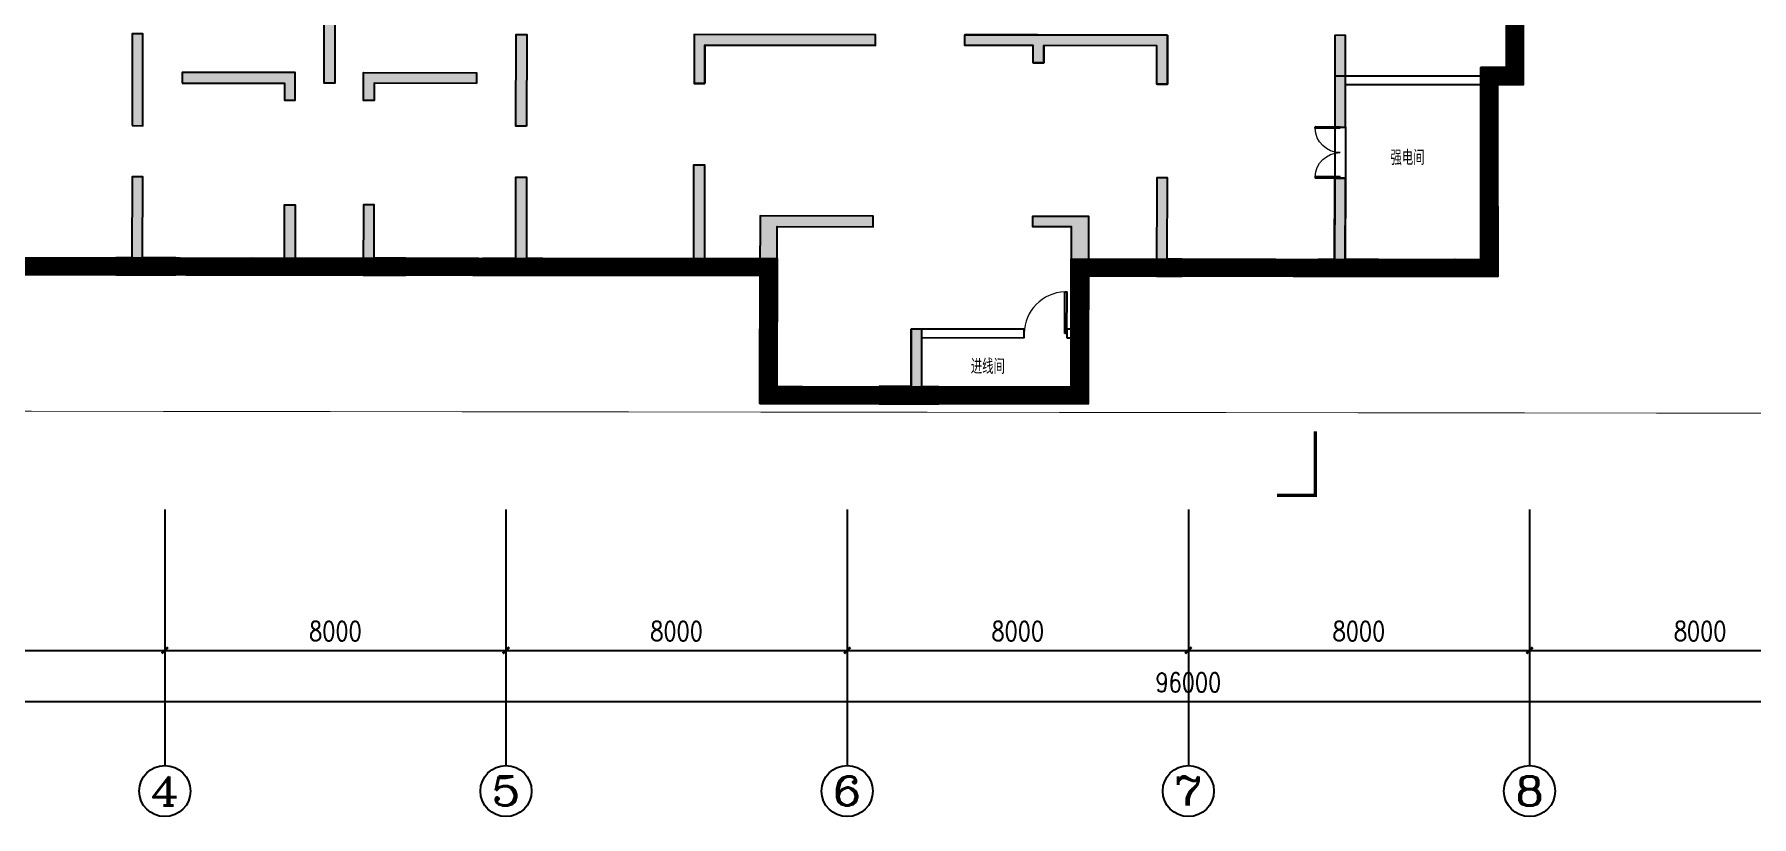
# Model space of a CAD drawing. Extents: x -1348811 to 123514, y -640545 to 749356.
# Drawn here: x -573127 to -532860, y -257781 to -239435 of the extents above; entities that cross this region are included whole.
import ezdxf
from ezdxf.enums import TextEntityAlignment as Align

# ---------------------------------------------------------------- set-up
doc = ezdxf.new("R2010")
doc.units = 0
doc.header["$LTSCALE"] = 10
doc.header["$MEASUREMENT"] = 0
doc.linetypes.add('DASHDOT', pattern=[25.4, 12.7, -6.35, 0, -6.35])
doc.layers.get('0').update_dxf_attribs({"linetype": 'CONTINUOUS'})
doc.layers.get('Defpoints').update_dxf_attribs({"linetype": 'CONTINUOUS'})
for name, color, linetype in [('AXIS', 3, 'CONTINUOUS'), ('AXIS_TEXT', 7, 'CONTINUOUS'), ('DIM_SYMB', 3, 'CONTINUOUS'), ('dxsqt', 1, 'CONTINUOUS'), ('PUB_HATCH', 9, 'CONTINUOUS'), ('Q-200填充', 9, 'CONTINUOUS'), ('TEXT', 7, 'CONTINUOUS'), ('wall', 8, 'CONTINUOUS'), ('WINDOW', 4, 'CONTINUOUS'), ('控制线', 5, 'CONTINUOUS')]:
    doc.layers.add(name, color=color, linetype=linetype)
doc.styles.add('_TCH_AXIS', font='COMPLEX', dxfattribs={"bigfont": 'GBCBIG'})
doc.styles.add('COMPLEX', font='COMPLEX')
doc.styles.add('DIM_FONT', font='SIMPLEX', dxfattribs={"width": 0.8, "bigfont": 'HZTXT'})
doc.styles.add('TEXT', font='tjromans.shx', dxfattribs={"width": 0.8, "height": 400, "bigfont": 'tjhztxt.shx'})
doc.dimstyles.new('DIMN150', dxfattribs={"dimscale": 1.5, "dimtxt": 300, "dimasz": 100, "dimexe": 250, "dimexo": 300, "dimgap": 150, "dimtad": 1, "dimdec": 0, "dimzin": 0, "dimdsep": 46, "dimtxsty": 'DIM_FONT', "dimblk": 'ARCHTICK', "dimcen": 0.09, "dimclrt": 7, "dimazin": 2, "dimtfac": 1, "dimtdec": 0, "dimtix": 1, "dimtmove": 2, "dimatfit": 3, "dimfxl": 0, "dimtolj": 1, "dimtzin": 0, "dimarcsym": 0})

# ---------------------------------------------------------------- blocks, each defined once
blk = doc.blocks.new('_AXISO')
blk.add_circle((0, 0), 0.5)
at = {"layer": 'AXIS_TEXT', "style": 'COMPLEX', "width": 1.041667}
blk.add_attdef('A', text='', height=0.56, dxfattribs=at).set_placement((-0.25, -0.28), (0.25, -0.28), align=Align.FIT)
blk = doc.blocks.new('_ArchTick')
at = {"color": 0, "linetype": 'ByBlock', "const_width": 0.4}
blk.add_lwpolyline([(-0.5, -0.5), (0.5, 0.5)], dxfattribs=at)
blk = doc.blocks.new('*D1903')
at = {"layer": 'AXIS', "color": 0, "lineweight": -2}
for p, q in [((-594068, -250581), (-594068, -255456)), ((-498068, -250581), (-498068, -255456)), ((-594068, -255081), (-498068, -255081))]:
    blk.add_line(p, q, dxfattribs=at)
at = {"layer": 'Defpoints', "color": 0}
for p in [(-594068, -250131), (-498068, -250131), (-498068, -255081)]:
    blk.add_point(p, dxfattribs=at)
at = {"layer": 'AXIS', "color": 0, "lineweight": -2, "xscale": 150, "yscale": 150, "zscale": 150, "rotation": 180}
blk.add_blockref('_ArchTick', (-594068, -255081), dxfattribs=at)
at = {"layer": 'AXIS', "color": 0, "lineweight": -2, "xscale": 150, "yscale": 150, "zscale": 150}
blk.add_blockref('_ArchTick', (-498068, -255081), dxfattribs=at)
at = {"layer": 'AXIS', "color": 7, "insert": (-546068, -254631), "char_height": 450, "attachment_point": 5, "style": 'DIM_FONT'}
blk.add_mtext('\\A1;96000', dxfattribs=at)
blk = doc.blocks.new('*D1906')
at = {"layer": 'AXIS', "color": 0, "lineweight": -2}
for p, q in [((-578068, -250581), (-578068, -254256)), ((-570068, -250581), (-570068, -254256)), ((-578068, -253881), (-570068, -253881))]:
    blk.add_line(p, q, dxfattribs=at)
at = {"layer": 'Defpoints', "color": 0}
for p in [(-578068, -250131), (-570068, -250131), (-570068, -253881)]:
    blk.add_point(p, dxfattribs=at)
at = {"layer": 'AXIS', "color": 0, "lineweight": -2, "xscale": 150, "yscale": 150, "zscale": 150, "rotation": 180}
blk.add_blockref('_ArchTick', (-578068, -253881), dxfattribs=at)
at = {"layer": 'AXIS', "color": 0, "lineweight": -2, "xscale": 150, "yscale": 150, "zscale": 150}
blk.add_blockref('_ArchTick', (-570068, -253881), dxfattribs=at)
at = {"layer": 'AXIS', "color": 7, "insert": (-574068, -253431), "char_height": 450, "attachment_point": 5, "style": 'DIM_FONT'}
blk.add_mtext('\\A1;8000', dxfattribs=at)
blk = doc.blocks.new('*D1907')
at = {"layer": 'AXIS', "color": 0, "lineweight": -2}
for p, q in [((-570068, -250581), (-570068, -254256)), ((-562068, -250581), (-562068, -254256)), ((-570068, -253881), (-562068, -253881))]:
    blk.add_line(p, q, dxfattribs=at)
at = {"layer": 'Defpoints', "color": 0}
for p in [(-570068, -250131), (-562068, -250131), (-562068, -253881)]:
    blk.add_point(p, dxfattribs=at)
at = {"layer": 'AXIS', "color": 0, "lineweight": -2, "xscale": 150, "yscale": 150, "zscale": 150, "rotation": 180}
blk.add_blockref('_ArchTick', (-570068, -253881), dxfattribs=at)
at = {"layer": 'AXIS', "color": 0, "lineweight": -2, "xscale": 150, "yscale": 150, "zscale": 150}
blk.add_blockref('_ArchTick', (-562068, -253881), dxfattribs=at)
at = {"layer": 'AXIS', "color": 7, "insert": (-566068, -253431), "char_height": 450, "attachment_point": 5, "style": 'DIM_FONT'}
blk.add_mtext('\\A1;8000', dxfattribs=at)
blk = doc.blocks.new('*D1908')
at = {"layer": 'AXIS', "color": 0, "lineweight": -2}
for p, q in [((-562068, -250581), (-562068, -254256)), ((-554068, -250581), (-554068, -254256)), ((-562068, -253881), (-554068, -253881))]:
    blk.add_line(p, q, dxfattribs=at)
at = {"layer": 'Defpoints', "color": 0}
for p in [(-562068, -250131), (-554068, -250131), (-554068, -253881)]:
    blk.add_point(p, dxfattribs=at)
at = {"layer": 'AXIS', "color": 0, "lineweight": -2, "xscale": 150, "yscale": 150, "zscale": 150, "rotation": 180}
blk.add_blockref('_ArchTick', (-562068, -253881), dxfattribs=at)
at = {"layer": 'AXIS', "color": 0, "lineweight": -2, "xscale": 150, "yscale": 150, "zscale": 150}
blk.add_blockref('_ArchTick', (-554068, -253881), dxfattribs=at)
at = {"layer": 'AXIS', "color": 7, "insert": (-558068, -253431), "char_height": 450, "attachment_point": 5, "style": 'DIM_FONT'}
blk.add_mtext('\\A1;8000', dxfattribs=at)
blk = doc.blocks.new('*D1909')
at = {"layer": 'AXIS', "color": 0, "lineweight": -2}
for p, q in [((-554068, -250581), (-554068, -254256)), ((-546068, -250581), (-546068, -254256)), ((-554068, -253881), (-546068, -253881))]:
    blk.add_line(p, q, dxfattribs=at)
at = {"layer": 'Defpoints', "color": 0}
for p in [(-554068, -250131), (-546068, -250131), (-546068, -253881)]:
    blk.add_point(p, dxfattribs=at)
at = {"layer": 'AXIS', "color": 0, "lineweight": -2, "xscale": 150, "yscale": 150, "zscale": 150, "rotation": 180}
blk.add_blockref('_ArchTick', (-554068, -253881), dxfattribs=at)
at = {"layer": 'AXIS', "color": 0, "lineweight": -2, "xscale": 150, "yscale": 150, "zscale": 150}
blk.add_blockref('_ArchTick', (-546068, -253881), dxfattribs=at)
at = {"layer": 'AXIS', "color": 7, "insert": (-550068, -253431), "char_height": 450, "attachment_point": 5, "style": 'DIM_FONT'}
blk.add_mtext('\\A1;8000', dxfattribs=at)
blk = doc.blocks.new('*D1910')
at = {"layer": 'AXIS', "color": 0, "lineweight": -2}
for p, q in [((-546068, -250581), (-546068, -254256)), ((-538068, -250581), (-538068, -254256)), ((-546068, -253881), (-538068, -253881))]:
    blk.add_line(p, q, dxfattribs=at)
at = {"layer": 'Defpoints', "color": 0}
for p in [(-546068, -250131), (-538068, -250131), (-538068, -253881)]:
    blk.add_point(p, dxfattribs=at)
at = {"layer": 'AXIS', "color": 0, "lineweight": -2, "xscale": 150, "yscale": 150, "zscale": 150, "rotation": 180}
blk.add_blockref('_ArchTick', (-546068, -253881), dxfattribs=at)
at = {"layer": 'AXIS', "color": 0, "lineweight": -2, "xscale": 150, "yscale": 150, "zscale": 150}
blk.add_blockref('_ArchTick', (-538068, -253881), dxfattribs=at)
at = {"layer": 'AXIS', "color": 7, "insert": (-542068, -253431), "char_height": 450, "attachment_point": 5, "style": 'DIM_FONT'}
blk.add_mtext('\\A1;8000', dxfattribs=at)
blk = doc.blocks.new('*D1911')
at = {"layer": 'AXIS', "color": 0, "lineweight": -2}
for p, q in [((-538068, -250581), (-538068, -254256)), ((-530068, -250581), (-530068, -254256)), ((-538068, -253881), (-530068, -253881))]:
    blk.add_line(p, q, dxfattribs=at)
at = {"layer": 'Defpoints', "color": 0}
for p in [(-538068, -250131), (-530068, -250131), (-530068, -253881)]:
    blk.add_point(p, dxfattribs=at)
at = {"layer": 'AXIS', "color": 0, "lineweight": -2, "xscale": 150, "yscale": 150, "zscale": 150, "rotation": 180}
blk.add_blockref('_ArchTick', (-538068, -253881), dxfattribs=at)
at = {"layer": 'AXIS', "color": 0, "lineweight": -2, "xscale": 150, "yscale": 150, "zscale": 150}
blk.add_blockref('_ArchTick', (-530068, -253881), dxfattribs=at)
at = {"layer": 'AXIS', "color": 7, "insert": (-534068, -253431), "char_height": 450, "attachment_point": 5, "style": 'DIM_FONT'}
blk.add_mtext('\\A1;8000', dxfattribs=at)
blk = doc.blocks.new('D-JG--1F')
at = {"layer": 'PUB_HATCH'}
h = blk.add_hatch(color=256, dxfattribs=at)
h.paths.add_polyline_path([(21450, -10000), (19050, -10000), (19050, -10400), (18800, -10400), (18800, -9750), (21450, -9750)])
h.paths.add_polyline_path([(30950, -400), (30950, 300), (28200, 300), (28200, -2700), (27300, -2700), (27300, -3100), (28350, -3100), (28350, -4150), (30700, -4150), (30700, -4675), (30950, -4675), (30950, -3425), (30700, -3425), (30700, -3950), (28600, -3950), (28600, -1800), (30700, -1800), (30700, -2325), (30950, -2325), (30950, -1600), (28600, -1600), (28600, -100), (30700, -100), (30700, -400)])
h.paths.add_polyline_path([(35600, -7600), (35600, -7400), (34450, -7400), (34450, -7600), (32900, -7600), (32900, -7400), (34250, -7400), (34250, -7200), (35600, -7200), (35600, -5650), (35850, -5650), (35850, -7350), (37600, -7350), (37600, -7600)])
h.paths.add_polyline_path([(24750, -3100), (25100, -3100), (25100, -2700), (23550, -2700), (23550, -3100), (24500, -3100), (24500, -5850), (24750, -5850)])
h.paths.add_polyline_path([(39100, -2700), (39100, -3100), (39450, -3100), (39450, -5850), (39700, -5850), (39700, -3100), (40650, -3100), (40650, -2700)])
h.paths.add_polyline_path([(37650, -8850), (37650, -10000), (37400, -10000), (37400, -9100), (34750, -9100), (34750, -9500), (34500, -9500), (34500, -9100), (32900, -9100), (32900, -8850)])
h.paths.add_polyline_path([(42750, -7350), (46000, -7350), (46000, -8250), (45600, -8250), (45600, -7600), (43000, -7600), (43000, -8000), (42750, -8000)])
h.paths.add_polyline_path([(19800, -14100), (19050, -14100), (19050, -12850), (18800, -12850), (18800, -14500), (19800, -14500)])
h.paths.add_polyline_path([(22625, -14100), (23000, -14100), (23000, -14500), (21600, -14500), (21600, -14100), (22375, -14100), (22375, -12200), (22625, -12200)])
h.paths.add_polyline_path([(26800, -14500), (26200, -14500), (26200, -14100), (26550, -14100), (26550, -11900), (26800, -11900)])
h.paths.add_polyline_path([(22625, -11000), (22375, -11000), (22375, -8850), (22625, -8850)])
h.paths.add_polyline_path([(29100, -17100), (29100, -17500), (28100, -17500), (28100, -15750), (28500, -15750), (28500, -17100)])
h.paths.add_polyline_path([(32300, -17100), (31900, -17100), (31900, -15750), (31650, -15750), (31650, -17100), (30900, -17100), (30900, -17500), (32300, -17500)])
h.paths.add_polyline_path([(35800, -17500), (35100, -17500), (35100, -17100), (35400, -17100), (35400, -13350), (34500, -13350), (34500, -13100), (35800, -13100)])
h.paths.add_polyline_path([(28100, -14500), (28500, -14500), (28500, -13350), (30750, -13350), (30750, -13100), (28100, -13100)])
h.paths.add_polyline_path([(26800, -10000), (26800, -9100), (30800, -9100), (30800, -8850), (26550, -8850), (26550, -10000)])
h.paths.add_polyline_path([(28350, -5650), (28350, -7350), (26600, -7350), (26600, -7600), (28600, -7600), (28600, -6500), (30950, -6500), (30950, -6500), (30950, -5775), (30700, -5775), (30700, -6300), (28600, -6300), (28600, -5650)])
h.paths.add_polyline_path([(33100, -1500), (32850, -1500), (32850, -6400), (33100, -6400)])
h.paths.add_polyline_path([(35600, -400), (35600, -4300), (35850, -4300), (35850, -3100), (36900, -3100), (36900, -2700), (36000, -2700), (36000, 0), (35000, 0), (35000, -400)])
h.paths.add_polyline_path([(38000, -14100), (37650, -14100), (37650, -12200), (37400, -12200), (37400, -14500), (38000, -14500)])
h.paths.add_polyline_path([(41575, -8850), (41575, -11000), (41825, -11000), (41825, -8850)])
h.paths.add_polyline_path([(42600, -14100), (42600, -14500), (41200, -14500), (41200, -14100), (41575, -14100), (41575, -12200), (41825, -12200), (41825, -14100)])
h.paths.add_polyline_path([(45000, -14100), (45000, -12850), (45400, -12850), (45400, -14500), (44400, -14500), (44400, -14100)])
h.paths.add_polyline_path([(45600, -9150), (45600, -9600), (45000, -9600), (45000, -10000), (45000, -10000), (45000, -11450), (45400, -11450), (45400, -10000), (46000, -10000), (46000, -9150)])
h.paths.add_polyline_path([(45600, -3900), (45600, -5500), (46000, -5500), (46000, -3500), (44900, -3500), (44900, -3900)])
h.paths.add_polyline_path([(34250, -1700), (34250, -5860), (34450, -5860), (34450, -1700)])
h.paths.add_polyline_path([(34250, -1700), (34250, -5860), (34450, -5860), (34450, -1700)])
h.paths.add_polyline_path([(14550, -7350), (21450, -7350), (21450, -8000), (21200, -8000), (21200, -7600), (18125, -7600), (18125, -10000), (17875, -10000), (17875, -7600), (14800, -7600), (14800, -8000), (14550, -8000)])
h.paths.add_polyline_path([(14550, -10000), (16950, -10000), (16950, -10400), (17200, -10400), (17200, -9750), (14550, -9750)])
h.paths.add_polyline_path([(5050, -400), (5050, 300), (7800, 300), (7800, -2700), (8700, -2700), (8700, -3100), (7650, -3100), (7650, -4150), (5300, -4150), (5300, -4675), (5050, -4675), (5050, -3425), (5300, -3425), (5300, -3950), (7400, -3950), (7400, -1800), (5300, -1800), (5300, -2325), (5050, -2325), (5050, -1600), (7400, -1600), (7400, -100), (5300, -100), (5300, -400)])
h.paths.add_polyline_path([(400, -7600), (400, -7400), (1550, -7400), (1550, -7600), (3100, -7600), (3100, -7400), (1750, -7400), (1750, -7200), (400, -7200), (400, -5650), (150, -5650), (150, -7350), (-1600, -7350), (-1600, -7600)])
h.paths.add_polyline_path([(11250, -3100), (10900, -3100), (10900, -2700), (12450, -2700), (12450, -3100), (11500, -3100), (11500, -5850), (11250, -5850)])
h.paths.add_polyline_path([(-3100, -2700), (-3100, -3100), (-3450, -3100), (-3450, -5850), (-3700, -5850), (-3700, -3100), (-4650, -3100), (-4650, -2700)])
h.paths.add_polyline_path([(-1650, -8850), (-1650, -10000), (-1400, -10000), (-1400, -9100), (1250, -9100), (1250, -9500), (1500, -9500), (1500, -9100), (3100, -9100), (3100, -8850)])
h.paths.add_polyline_path([(-6750, -7350), (-10000, -7350), (-10000, -8250), (-9600, -8250), (-9600, -7600), (-7000, -7600), (-7000, -8000), (-6750, -8000)])
h.paths.add_polyline_path([(16200, -14100), (16950, -14100), (16950, -12850), (17200, -12850), (17200, -14500), (16200, -14500)])
h.paths.add_polyline_path([(13375, -14100), (13000, -14100), (13000, -14500), (14400, -14500), (14400, -14100), (13625, -14100), (13625, -12200), (13375, -12200)])
h.paths.add_polyline_path([(9200, -14500), (9800, -14500), (9800, -14100), (9450, -14100), (9450, -11900), (9200, -11900)])
h.paths.add_polyline_path([(13375, -11000), (13625, -11000), (13625, -8850), (13375, -8850)])
h.paths.add_polyline_path([(6900, -17100), (6900, -17500), (7900, -17500), (7900, -15750), (7500, -15750), (7500, -17100)])
h.paths.add_polyline_path([(3700, -17100), (4100, -17100), (4100, -15750), (4350, -15750), (4350, -17100), (5100, -17100), (5100, -17500), (3700, -17500)])
h.paths.add_polyline_path([(200, -17500), (900, -17500), (900, -17100), (600, -17100), (600, -13350), (1500, -13350), (1500, -13100), (200, -13100)])
h.paths.add_polyline_path([(7900, -14500), (7500, -14500), (7500, -13350), (5250, -13350), (5250, -13100), (7900, -13100)])
h.paths.add_polyline_path([(9200, -10000), (9200, -9100), (5200, -9100), (5200, -8850), (9450, -8850), (9450, -10000)])
h.paths.add_polyline_path([(7650, -5650), (7650, -7350), (9400, -7350), (9400, -7600), (7400, -7600), (7400, -6500), (5050, -6500), (5050, -6500), (5050, -5775), (5300, -5775), (5300, -6300), (7400, -6300), (7400, -5650)])
h.paths.add_polyline_path([(2900, -1500), (3150, -1500), (3150, -6400), (2900, -6400)])
h.paths.add_polyline_path([(400, -400), (400, -4300), (150, -4300), (150, -3100), (-900, -3100), (-900, -2700), (0, -2700), (0, 0), (1000, 0), (1000, -400)])
h.paths.add_polyline_path([(-2000, -14100), (-1650, -14100), (-1650, -12200), (-1400, -12200), (-1400, -14500), (-2000, -14500)])
h.paths.add_polyline_path([(-5575, -8850), (-5575, -11000), (-5825, -11000), (-5825, -8850)])
h.paths.add_polyline_path([(-6600, -14100), (-6600, -14500), (-5200, -14500), (-5200, -14100), (-5575, -14100), (-5575, -12200), (-5825, -12200), (-5825, -14100)])
h.paths.add_polyline_path([(-9000, -14100), (-9000, -12850), (-9400, -12850), (-9400, -14500), (-8400, -14500), (-8400, -14100)])
h.paths.add_polyline_path([(-9600, -9150), (-9600, -9600), (-9000, -9600), (-9000, -10000), (-9000, -10000), (-9000, -11450), (-9400, -11450), (-9400, -10000), (-10000, -10000), (-10000, -9150)])
h.paths.add_polyline_path([(-9600, -3900), (-9600, -5500), (-10000, -5500), (-10000, -3500), (-8900, -3500), (-8900, -3900)])
h.paths.add_polyline_path([(1750, -1700), (1750, -5860), (1550, -5860), (1550, -1700)])
h.paths.add_polyline_path([(1750, -1700), (1750, -5860), (1550, -5860), (1550, -1700)])
edge = h.paths.add_edge_path(flags=17)
edge.add_line((17875, -5500), (18125, -5500))
edge.add_line((18125, -5500), (18125, -3900))
edge.add_line((18125, -3900), (19300, -3900))
edge.add_line((19300, -3900), (19300, -3500))
edge.add_line((19300, -3500), (16700, -3500))
edge.add_line((16700, -3500), (16700, -3900))
edge.add_line((16700, -3900), (17875, -3900))
edge.add_line((17875, -3900), (17875, -5500))
edge.add_line((17875, -5500), (18125, -5500))
h.paths.add_polyline_path([(17875, -5500), (18125, -5500), (18125, -3900), (19300, -3900), (19300, -3500), (16700, -3500), (16700, -3900), (17875, -3900)], flags=17)
edge = h.paths.add_edge_path()
edge.add_line((21600, -3100), (22350, -3100))
edge.add_line((22350, -3100), (22350, -2700))
edge.add_line((22350, -2700), (21200, -2700))
edge.add_line((21200, -2700), (21200, -3500))
edge.add_line((21200, -3500), (20900, -3500))
edge.add_line((20900, -3500), (20900, -3900))
edge.add_line((20900, -3900), (21200, -3900))
edge.add_line((21200, -3900), (21200, -5150))
edge.add_line((21200, -5150), (21450, -5150))
edge.add_line((21450, -5150), (21450, -3900))
edge.add_line((21450, -3900), (21600, -3900))
edge.add_line((21600, -3900), (21600, -3100))
edge.add_line((42600, -3100), (41850, -3100))
edge.add_line((41850, -3100), (41850, -2700))
edge.add_line((41850, -2700), (43000, -2700))
edge.add_line((43000, -2700), (43000, -3500))
edge.add_line((43000, -3500), (43300, -3500))
edge.add_line((43300, -3500), (43300, -3900))
edge.add_line((43300, -3900), (43000, -3900))
edge.add_line((43000, -3900), (43000, -5150))
edge.add_line((43000, -5150), (42750, -5150))
edge.add_line((42750, -5150), (42750, -3900))
edge.add_line((42750, -3900), (42600, -3900))
edge.add_line((42600, -3900), (42600, -3100))
edge.add_line((14400, -3100), (13650, -3100))
edge.add_line((13650, -3100), (13650, -2700))
edge.add_line((13650, -2700), (14800, -2700))
edge.add_line((14800, -2700), (14800, -3500))
edge.add_line((14800, -3500), (15100, -3500))
edge.add_line((15100, -3500), (15100, -3900))
edge.add_line((15100, -3900), (14800, -3900))
edge.add_line((14800, -3900), (14800, -5150))
edge.add_line((14800, -5150), (14550, -5150))
edge.add_line((14550, -5150), (14550, -3900))
edge.add_line((14550, -3900), (14400, -3900))
edge.add_line((14400, -3900), (14400, -3100))
edge.add_line((-6600, -3100), (-5850, -3100))
edge.add_line((-5850, -3100), (-5850, -2700))
edge.add_line((-5850, -2700), (-7000, -2700))
edge.add_line((-7000, -2700), (-7000, -3500))
edge.add_line((-7000, -3500), (-7300, -3500))
edge.add_line((-7300, -3500), (-7300, -3900))
edge.add_line((-7300, -3900), (-7000, -3900))
edge.add_line((-7000, -3900), (-7000, -5150))
edge.add_line((-7000, -5150), (-6750, -5150))
edge.add_line((-6750, -5150), (-6750, -3900))
edge.add_line((-6750, -3900), (-6600, -3900))
edge.add_line((-6600, -3900), (-6600, -3100))
at = {"layer": 'dxsqt'}
for points in [[(14550, -7350), (21450, -7350), (21450, -8000), (21200, -8000), (21200, -7600), (18125, -7600), (18125, -10000), (17875, -10000), (17875, -7600), (14800, -7600), (14800, -8000), (14550, -8000), (14550, -7350)], [(37650, -8850), (37650, -10000), (37400, -10000), (37400, -9100), (34750, -9100), (34750, -9500), (34500, -9500), (34500, -9100), (32900, -9100), (32900, -8850), (37650, -8850)], [(45600, -9150), (45600, -9600), (45000, -9600), (45000, -10000), (45000, -10000), (45000, -11450), (45400, -11450), (45400, -10000), (46000, -10000), (46000, -9150), (45600, -9150)], [(26800, -14500), (26200, -14500), (26200, -14100), (26550, -14100), (26550, -11900), (26800, -11900), (26800, -14500)], [(13375, -14100), (13000, -14100), (13000, -14500), (14400, -14500), (14400, -14100), (13625, -14100), (13625, -12200), (13375, -12200), (13375, -14100)], [(22625, -14100), (23000, -14100), (23000, -14500), (21600, -14500), (21600, -14100), (22375, -14100), (22375, -12200), (22625, -12200), (22625, -14100)], [(42600, -14100), (42600, -14500), (41200, -14500), (41200, -14100), (41575, -14100), (41575, -12200), (41825, -12200), (41825, -14100), (42600, -14100)], [(16200, -14100), (16950, -14100), (16950, -12850), (17200, -12850), (17200, -14500), (16200, -14500), (16200, -14100)], [(19800, -14100), (19050, -14100), (19050, -12850), (18800, -12850), (18800, -14500), (19800, -14500), (19800, -14100)], [(45000, -14100), (45000, -12850), (45400, -12850), (45400, -14500), (44400, -14500), (44400, -14100), (45000, -14100)], [(28100, -14500), (28500, -14500), (28500, -13350), (30750, -13350), (30750, -13100), (28100, -13100), (28100, -14500)], [(35800, -17500), (35100, -17500), (35100, -17100), (35400, -17100), (35400, -13350), (34500, -13350), (34500, -13100), (35800, -13100), (35800, -17500)], [(29100, -17100), (29100, -17500), (28100, -17500), (28100, -15750), (28500, -15750), (28500, -17100), (29100, -17100)], [(32300, -17100), (31900, -17100), (31900, -15750), (31650, -15750), (31650, -17100), (30900, -17100), (30900, -17500), (32300, -17500), (32300, -17100)]]:
    blk.add_lwpolyline(points, dxfattribs=at)
for points in [[(13375, -11000), (13625, -11000), (13625, -8850), (13375, -8850)], [(22625, -11000), (22375, -11000), (22375, -8850), (22625, -8850)], [(26800, -10000), (26800, -9100), (30800, -9100), (30800, -8850), (26550, -8850), (26550, -10000)], [(41575, -8850), (41575, -11000), (41825, -11000), (41825, -8850)], [(14550, -10000), (16950, -10000), (16950, -10400), (17200, -10400), (17200, -9750), (14550, -9750)], [(21450, -10000), (19050, -10000), (19050, -10400), (18800, -10400), (18800, -9750), (21450, -9750)], [(38000, -14100), (37650, -14100), (37650, -12200), (37400, -12200), (37400, -14500), (38000, -14500)]]:
    blk.add_lwpolyline(points, close=True, dxfattribs=at)
blk = doc.blocks.new('$DorLib2D$00000001')
for p, q in [((0.45, 0.975), (0.5, 0.975)), ((0.45, 0), (0.45, 0.975)), ((0.5, 0), (0.5, 0.975)), ((0.5, 0), (0.45, 0))]:
    blk.add_line(p, q)
at = {"lineweight": 13}
blk.add_arc((0.475, 0), 0.975, 91.4693, 180, dxfattribs=at)
blk = doc.blocks.new('$DorLib2D$00000002')
for p, q in [((-0.5, 0), (-0.5, 0.4875)), ((-0.475, 0.4875), (-0.5, 0.4875)), ((-0.475, 0), (-0.475, 0.4875)), ((0.475, 0), (0.475, 0.4875)), ((0.475, 0.4875), (0.5, 0.4875)), ((0.5, 0), (0.5, 0.4875)), ((-0.5, 0), (-0.475, 0)), ((0.5, 0), (0.475, 0))]:
    blk.add_line(p, q)
at = {"lineweight": 13}
for centre, start, end in [((-0.4875, 0), 0, 88.53072), ((0.4875, 0), 91.46928, 180)]:
    blk.add_arc(centre, 0.4875, start, end, dxfattribs=at)

msp = doc.modelspace()

# ---------------------------------------------------------------- linework, layer by layer
at = {"layer": 'AXIS'}
for p, q in [((-570067.7, -250580.5), (-570067.7, -256580.5)), ((-562067.7, -250580.5), (-562067.7, -256580.5)), ((-554067.7, -250580.5), (-554067.7, -256580.5)), ((-546067.7, -250580.5), (-546067.7, -256580.5)), ((-538067.7, -250580.5), (-538067.7, -256580.5))]:
    msp.add_line(p, q, dxfattribs=at)
at = {"layer": 'DIM_SYMB', "const_width": 75}
msp.add_lwpolyline([(-543088.4, -248747.2), (-543088.4, -250247.2), (-543988.4, -250247.2)], dxfattribs=at)
at = {"layer": 'Q-200填充', "const_width": 400}
msp.add_lwpolyline([(-593999.4, -234051.6), (-594007.7, -240350.4), (-593407.7, -240351.1), (-593412.7, -244851.1), (-583812.7, -244861.8), (-583816.1, -247861.8), (-576516.1, -247869.9), (-576512.7, -244869.9), (-555912.8, -244892.9), (-555916.1, -247892.9), (-548616.1, -247901.1), (-548612.8, -244901.1), (-539012.8, -244911.8), (-539007.7, -240411.8), (-538407.7, -240412.4), (-538400.7, -234112.4)], dxfattribs=at)
at = {"layer": 'wall'}
for p, q in [((-557656.7, -239441), (-557658, -240591)), ((-553406.7, -239445.7), (-557656.7, -239441)), ((-553407, -239695.7), (-553406.7, -239445.7)), ((-551307, -239698), (-551306.7, -239448)), ((-549606.7, -239449.9), (-551306.7, -239448)), ((-546556.7, -239453.3), (-549606.7, -239449.9)), ((-546558, -240603.3), (-546556.7, -239453.3)), ((-557407, -239691.2), (-557408, -240591.2)), ((-553407, -239695.7), (-557407, -239691.2)), ((-549707, -239699.8), (-551307, -239698)), ((-549707.4, -240099.8), (-549707, -239699.8)), ((-549457.4, -240100.1), (-549457, -239700.1)), ((-546807, -239703.1), (-549457, -239700.1)), ((-546808, -240603.1), (-546807, -239703.1)), ((-549707.4, -240099.8), (-549457.4, -240100.1)), ((-557408, -240591.2), (-557658, -240591)), ((-546808, -240603.1), (-546558, -240603.3)), ((-542632.7, -240407.7), (-542634.1, -241607.7)), ((-542632.7, -240407.7), (-539207.7, -240411.5)), ((-542384.1, -241608), (-542383, -240608)), ((-542383, -240608), (-539208, -240611.5)), ((-539207.7, -240411.5), (-539208, -240611.5)), ((-542634.1, -241607.7), (-542384.1, -241608)), ((-542635.4, -242807.7), (-542637.9, -245007.7)), ((-542385.4, -242808), (-542635.4, -242807.7)), ((-542387.9, -245008), (-542385.4, -242808)), ((-542637.9, -245007.7), (-542387.9, -245008)), ((-552566.2, -247996.6), (-552564.4, -246346.6)), ((-549914.4, -246349.6), (-552564.4, -246346.6)), ((-549914.6, -246549.6), (-549914.4, -246349.6)), ((-548914.4, -246350.7), (-548914.6, -246550.7)), ((-548514.4, -246351.2), (-548914.4, -246350.7)), ((-548514.6, -246551.2), (-548514.4, -246351.2)), ((-552316.2, -247996.9), (-552314.6, -246546.9)), ((-552314.6, -246546.9), (-549914.6, -246549.6)), ((-548914.6, -246550.7), (-548514.6, -246551.2)), ((-552566.2, -247996.6), (-552316.2, -247996.9))]:
    msp.add_line(p, q, dxfattribs=at)
for points in [[(-594199.4, -234051.4), (-594207.9, -240550.2), (-593607.9, -240550.8), (-593613, -245050.8), (-584013, -245061.6), (-584016.3, -248061.5), (-576316.3, -248070.1), (-576313, -245070.1), (-556113, -245092.7), (-556116.3, -248092.7), (-548416.3, -248101.3), (-548413, -245101.3), (-538813, -245112), (-538808, -240612), (-538208, -240612.7), (-538200.7, -234112.7), (-537900.7, -234113), (-537900.7, -234113)], [(-593799.4, -234051.8), (-593807.5, -240150.6), (-593207.5, -240151.3), (-593212.5, -244651.3), (-583612.5, -244662), (-583615.9, -247662), (-576715.9, -247669.7), (-576712.5, -244669.7), (-555712.5, -244693.1), (-555715.9, -247693.1), (-548815.9, -247700.8), (-548812.5, -244700.8), (-539212.5, -244711.5), (-539207.5, -240211.5), (-538607.5, -240212.2), (-538600.7, -234112.2)]]:
    msp.add_lwpolyline(points, dxfattribs=at)
at = {"layer": 'WINDOW'}
for p, q in [((-542634.1, -241607.7), (-542635.4, -242807.7)), ((-542384.1, -241608), (-542385.4, -242808))]:
    msp.add_line(p, q, dxfattribs=at)
at = {"layer": '控制线', "color": 1, "linetype": 'DASHDOT', "ltscale": 0.1, "const_width": 20}
msp.add_lwpolyline([(-596505.6, -14825.6), (-490113.6, 21088.3), (-484038.8, 16611.3), (-484686, -239220.3), (-493861.2, -248362.2), (-596766.1, -248247.3)], close=True, dxfattribs=at)

# ---------------------------------------------------------------- block references
at = {"layer": 'AXIS'}
ref = msp.add_blockref('_AXISO', (-570067.7, -257180.5), dxfattribs=dict(at, xscale=1200, yscale=1200, zscale=1200))
ref.add_attrib('A', '4', dxfattribs={"layer": 'AXIS_TEXT', "height": 678.8, "style": '_TCH_AXIS', "width": 1.3125}).set_placement((-570407.1, -257519.9), (-569728.2, -257519.9), align=Align.FIT)
ref = msp.add_blockref('_AXISO', (-562067.7, -257180.5), dxfattribs=dict(at, xscale=1200, yscale=1200, zscale=1200))
ref.add_attrib('A', '5', dxfattribs={"layer": 'AXIS_TEXT', "height": 678.8, "style": '_TCH_AXIS', "width": 1.5}).set_placement((-562407.1, -257519.9), (-561728.2, -257519.9), align=Align.FIT)
ref = msp.add_blockref('_AXISO', (-554067.7, -257180.5), dxfattribs=dict(at, xscale=1200, yscale=1200, zscale=1200))
ref.add_attrib('A', '6', dxfattribs={"layer": 'AXIS_TEXT', "height": 678.8, "style": '_TCH_AXIS', "width": 1.5}).set_placement((-554407.1, -257519.9), (-553728.2, -257519.9), align=Align.FIT)
ref = msp.add_blockref('_AXISO', (-546067.7, -257180.5), dxfattribs=dict(at, xscale=1200, yscale=1200, zscale=1200))
ref.add_attrib('A', '7', dxfattribs={"layer": 'AXIS_TEXT', "height": 678.8, "style": '_TCH_AXIS', "width": 1.5}).set_placement((-546407.1, -257519.9), (-545728.2, -257519.9), align=Align.FIT)
ref = msp.add_blockref('_AXISO', (-538067.7, -257180.5), dxfattribs=dict(at, xscale=1200, yscale=1200, zscale=1200))
ref.add_attrib('A', '8', dxfattribs={"layer": 'AXIS_TEXT', "height": 678.8, "style": '_TCH_AXIS', "width": 1.5}).set_placement((-538407.1, -257519.9), (-537728.2, -257519.9), align=Align.FIT)
at = {"layer": 'PUB_HATCH', "rotation": 359.9360639505739}
msp.add_blockref('D-JG--1F', (-584196.8, -230561.3), dxfattribs=at)
at = {"layer": 'WINDOW'}
for name, p, xscale, yscale, zscale, rotation in [('$DorLib2D$00000002', (-542509.8, -242207.9), 1200, -1200, 1200, 269.9360639418987), ('$DorLib2D$00000001', (-549414.5, -246450.2), -999.9999999999571, -1000, -1000, 179.9360639505104)]:
    msp.add_blockref(name, p, dxfattribs=dict(at, xscale=xscale, yscale=yscale, zscale=zscale, rotation=rotation))

# ---------------------------------------------------------------- texts
at = {"layer": 'TEXT', "style": 'TEXT', "width": 0.8}
for s, p in [('强电间', (-541328.1, -242501.1)), ('进线间', (-551169, -247398.5))]:
    msp.add_text(s, height=350, rotation=359.93606, dxfattribs=at).set_placement(p)

# ---------------------------------------------------------------- dimensions: what is measured, and where the dimension line sits
at = {"layer": 'AXIS'}
for p1, p2, distance, picture, middle in [((-594067.7, -250130.5), (-498067.7, -250130.5), -4950, '*D1903', (-546067.7, -254630.5)), ((-578067.7, -250130.5), (-570067.7, -250130.5), -3750, '*D1906', (-574067.7, -253430.5)), ((-570067.7, -250130.5), (-562067.7, -250130.5), -3750, '*D1907', (-566067.7, -253430.5)), ((-562067.7, -250130.5), (-554067.7, -250130.5), -3750, '*D1908', (-558067.7, -253430.5)), ((-554067.7, -250130.5), (-546067.7, -250130.5), -3750, '*D1909', (-550067.7, -253430.5)), ((-546067.7, -250130.5), (-538067.7, -250130.5), -3750, '*D1910', (-542067.7, -253430.5)), ((-538067.7, -250130.5), (-530067.7, -250130.5), -3750, '*D1911', (-534067.7, -253430.5))]:
    dim = msp.add_aligned_dim(p1=p1, p2=p2, distance=distance, dimstyle='DIMN150', dxfattribs=at)
    dim.commit()
    dim.dimension.update_dxf_attribs({"geometry": picture, "text_midpoint": middle})

doc.saveas('drawing.dxf')
